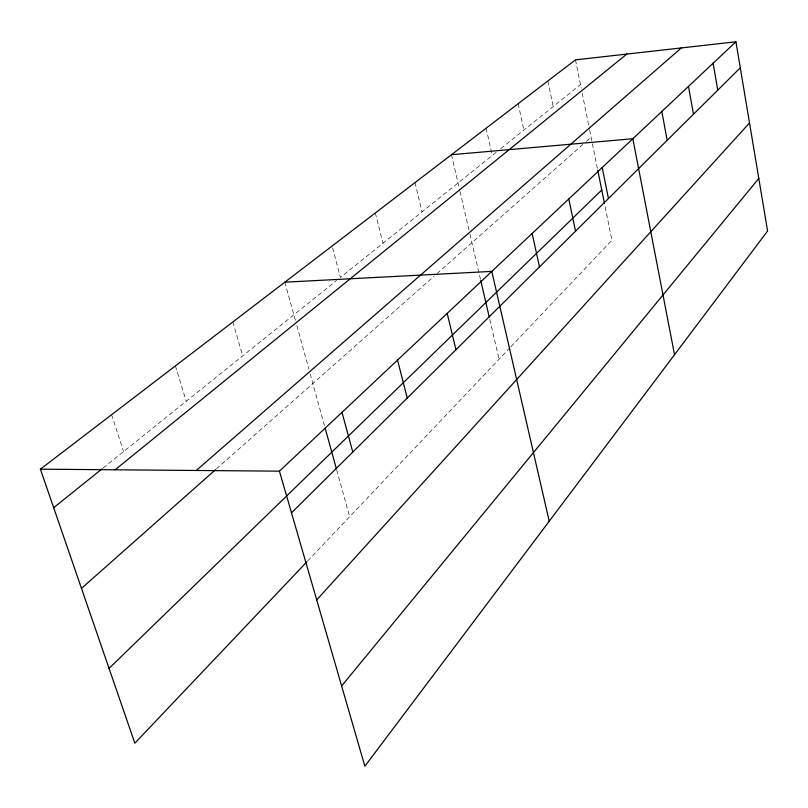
<?xml version="1.0" encoding="UTF-8"?>
<svg xmlns="http://www.w3.org/2000/svg" width="808" height="808" viewBox="0 0 808 808"><rect width="100%" height="100%" fill="white"/><g stroke="black" fill="none" stroke-linecap="round" stroke-linejoin="round"><path stroke-width="0.61" stroke-dasharray="4.04 3.03" d="M307.767 560.873L510.09 347.571M510.939 346.683L611.898 240.239L604.727 204.737M216.463 468.862L434.229 276.043M437.007 273.589L582.831 144.46M586.497 141.218L591.082 137.158M103.192 467.943L336.552 280.548M496.082 152.429L340.431 277.427L332.462 247.208M500.869 148.581L580.477 84.648M111.625 414.696L123.573 451.571M175.397 365.903L186.224 401.263M232.835 321.968L242.693 355.914M284.84 282.184L295.526 320.857M296.859 325.674L308.838 369.074M310.171 373.892L324.473 425.664M336.744 470.094L349.632 516.746M375.356 212.948L383.002 243.238M414.989 182.628L422.069 211.868M451.47 154.722L459.742 190.284M460.025 191.506L469.66 232.916M469.953 234.138L480.467 279.336M489.799 319.433L499.061 359.207M486.133 128.209L492.244 155.51M518.17 103.697L523.877 130.108M547.875 80.982L553.207 106.555M575.478 59.863L581.225 88.314M582.204 93.203L589.355 128.613M589.608 129.836L597.536 169.135"/><path stroke-width="1.21" d="M341.632 685.982L758.793 178.417M316.706 599.91L749.511 122.947M306.919 561.772L134.835 743.198L40.4 469.175L575.478 59.863L735.926 41.774L767.6 231.007L364.863 766.226L279.437 471.165L735.926 41.774M291.496 512.838L740.28 67.822M109.06 668.398L601.758 190.042M81.487 588.386L215.524 469.701M196.283 470.468L681.336 47.925M115.13 469.801L626.806 54.075M53.681 507.707L102.222 468.731M451.47 154.722L632.846 138.734L674.529 354.692M284.84 282.184L491.809 271.397L549.218 521.221M40.4 469.175L279.437 471.165M325.139 428.078L336.411 468.903M341.996 412.312L352.783 452.066M397.536 360.075L407.252 398.061M447.178 313.383L455.975 349.743M480.75 280.558L489.244 317.019M532.149 233.451L539.481 266.943M568.792 198.99L575.538 231.189M597.789 170.367L604.485 203.515M602.223 167.539L608.454 198.546M661.823 111.484L667.176 140.319M688.487 86.395L693.476 114.241M713.111 63.236L717.767 90.153"/></g></svg>
